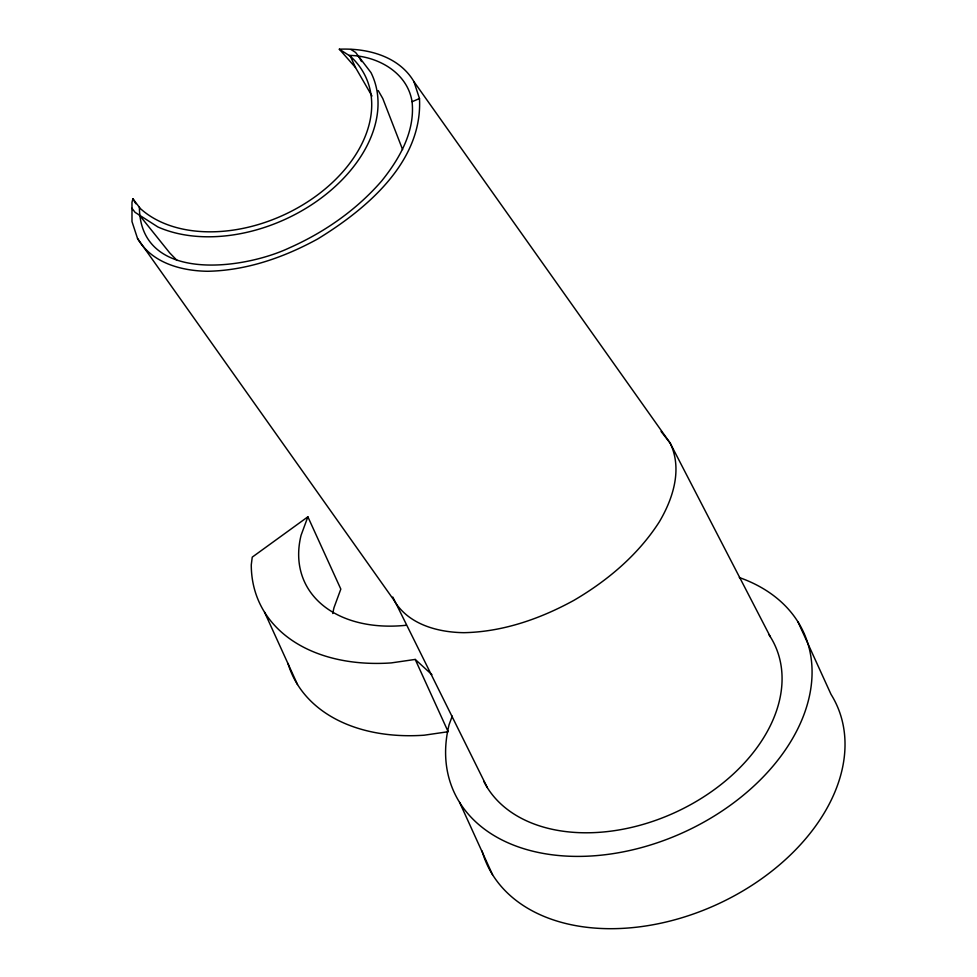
<?xml version="1.0" encoding="UTF-8"?>
<svg xmlns="http://www.w3.org/2000/svg" width="977" height="977" viewBox="0 0 977 977"><rect width="100%" height="100%" fill="white"/><g stroke="black" fill="none" stroke-linecap="round" stroke-linejoin="round"><path stroke-width="1.47" d="M339.337 49.204L350.377 56.275A132.53 91.056 -24.5 0 1 315.62 196.365A132.53 91.056 -24.5 0 1 140.309 208.516L132.909 198.807L131.98 202.324L131.993 221.584L137.537 238.486L393.731 599.878C407.861 624.315 437.403 632.314 463.916 632.681C502.74 631.924 540.171 618.856 573.939 600.33C607.584 580.619 638.201 554.838 659.365 521.779C673.141 498.478 682.63 468.936 670.137 443.045L413.943 81.653C398.958 56.068 367.157 47.983 339.337 49.204L355.506 67.535L371.981 96.015M332.766 613.532A132.53 91.056 -24.5 0 1 334.024 607.584L340.826 589.107L307.877 516.821L301.075 535.286A132.53 91.056 -24.5 0 0 406.2 625.268M452.253 716.092L449.09 724.678A192.176 132.042 -24.5 0 0 566.66 856.108A192.176 132.042 -24.5 0 0 789.929 742.911A192.176 132.042 -24.5 0 0 739.32 577.541M307.877 516.821L252.249 557.134L251.272 564.853A182.235 125.203 -24.5 0 0 391.252 662.907L415.213 659.426L431.895 674.618M139.393 207.307C139.992 283.415 242.955 269.737 289.241 247.938C324.327 232.367 356.471 210.006 381.689 180.94C399.617 158.653 415.225 131.333 412.074 101.718L419.475 98.543L413.943 81.653M349.009 55.396C376.89 55.652 407.397 72.09 412.074 101.718M351.036 49.534L355.628 52.477L370.967 72.579A139.161 95.612 -24.5 0 1 319.137 199.564A139.161 95.612 -24.5 0 1 157.92 226.982L135.058 212.327L131.98 208.284M177.057 260.456L169.742 252.933L139.406 215.111M661.087 431.48L670.137 443.045L770.364 636.833M137.537 238.486C151.667 262.911 181.209 270.922 207.722 271.276C246.546 270.519 283.965 257.464 317.745 238.938C366.705 208.931 422.87 161.706 419.475 98.543M132.909 198.807L135.852 203.741M358.535 56.287L361.563 61.575M378.246 90.605L382.789 98.53L402.597 149.554M487.315 787.609L392.803 597.057M798.087 622.068L831.024 694.354A192.176 132.042 -24.5 0 1 715.091 905.325A192.176 132.042 -24.5 0 1 482.088 850.991M350.377 56.275L355.506 67.535M415.213 659.426L448.15 731.724L424.189 735.205A182.235 125.203 -24.5 0 1 287.983 663.42M459.593 802.373L492.53 874.671M264.547 612.2L297.484 684.486M768.789 634.403A160.692 110.413 -24.5 0 1 684.779 807.771A160.692 110.413 -24.5 0 1 483.774 781.307"/></g></svg>
